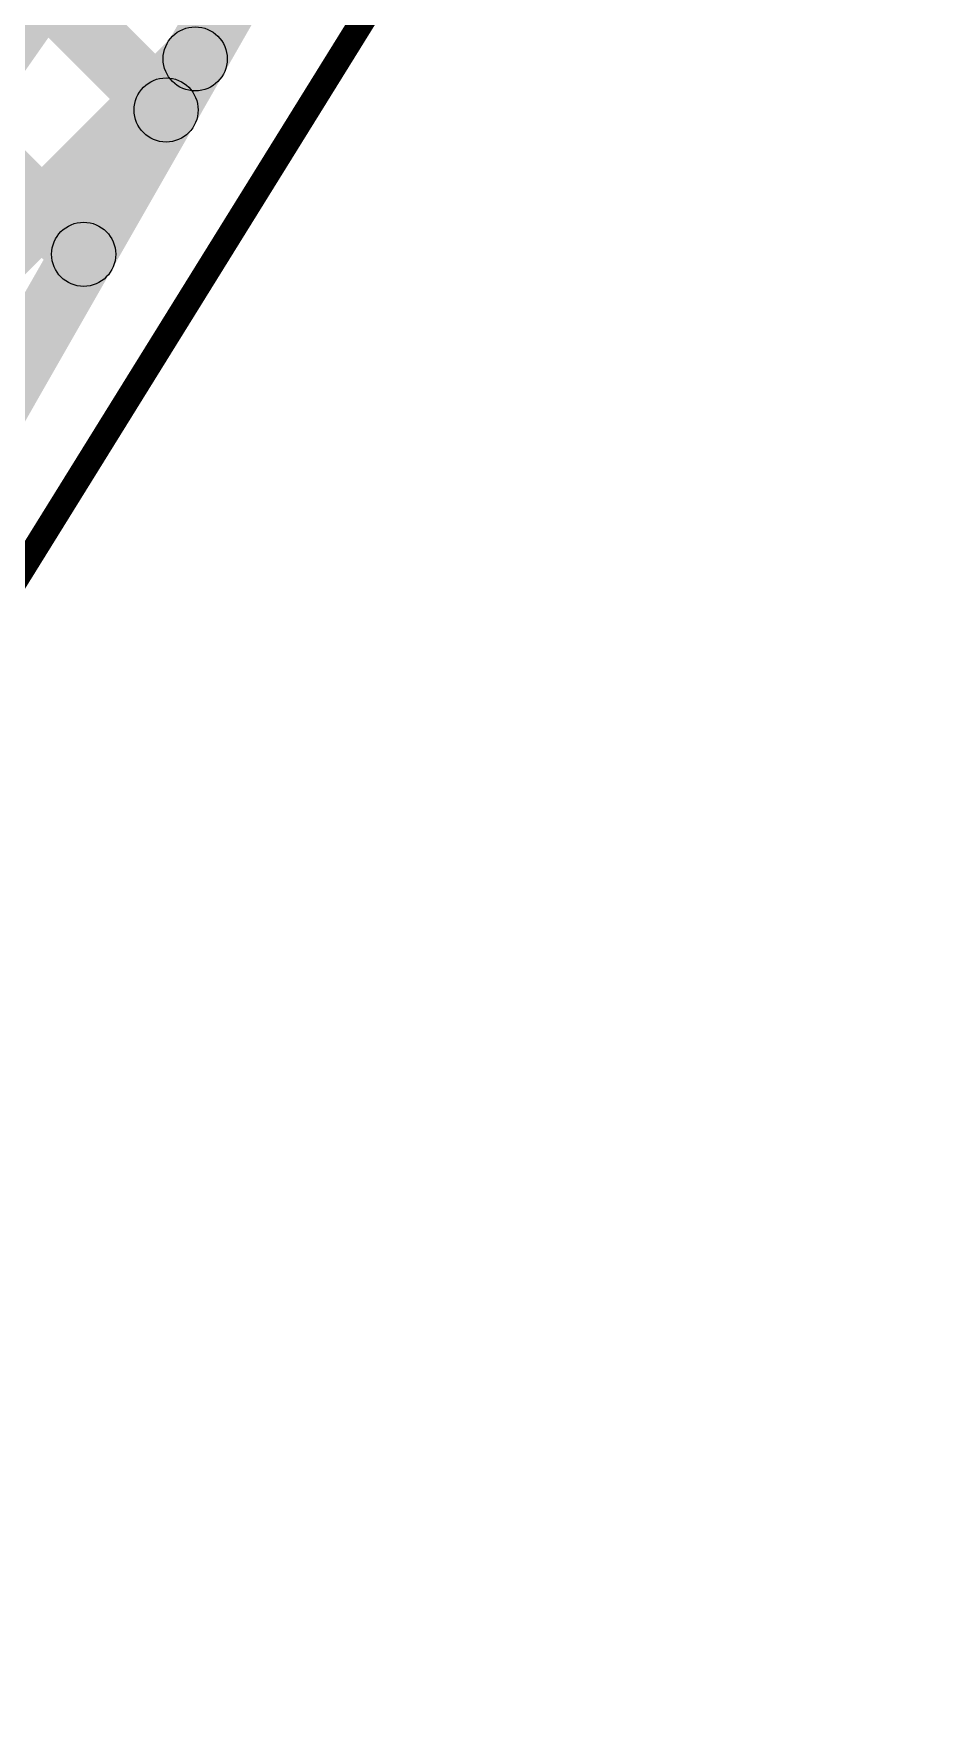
# Model space of a CAD drawing. Header units: millimetres. Extents: x 1.49 to 4.64, y 4.45 to 5.86.
# Drawn here: x 1.7741 to 1.9163, y 4.471 to 4.7328 of the extents above; entities that cross this region are included whole.
import ezdxf

# ---------------------------------------------------------------- set-up
doc = ezdxf.new("R2010")
doc.units = ezdxf.units.MM
doc.header["$MEASUREMENT"] = 0
for name, color, linetype in [('BottomLayer', 5, 'Continuous'), ('Mechanical2', 216, 'Continuous'), ('TopLayer', 1, 'Continuous')]:
    doc.layers.add(name, color=color, linetype=linetype)

msp = doc.modelspace()

# ---------------------------------------------------------------- hatches: boundary and pattern name
at = {"layer": 'BottomLayer'}
for points in [[(1.76296, 4.72073), (1.75588, 4.7278), (1.86719, 4.83911), (1.87426, 4.83204)], [(1.76296, 4.72073), (1.75588, 4.7278), (1.86719, 4.83911), (1.87426, 4.83204)], [(1.72434, 4.58752), (1.71566, 4.59248), (1.81566, 4.76748), (1.82434, 4.76252)], [(1.76947, 4.73909), (1.77654, 4.74616), (1.79831, 4.72439), (1.79124, 4.71732)], [(1.62098, 4.5434), (1.6139, 4.55047), (1.79579, 4.73235), (1.80286, 4.72528)], [(1.75444, 4.71877), (1.76151, 4.72585), (1.78546, 4.7019), (1.77838, 4.69482)]]:
    msp.add_hatch(color=5, dxfattribs=at).paths.add_polyline_path(points)
h = msp.add_hatch(color=5, dxfattribs=at)
edge = h.paths.add_edge_path()
edge.add_arc((1.79932, 4.72882), 0.005, 0, 360)
h = msp.add_hatch(color=5, dxfattribs=at)
edge = h.paths.add_edge_path()
edge.add_arc((1.79478, 4.72086), 0.005, 0, 360)
h = msp.add_hatch(color=5, dxfattribs=at)
edge = h.paths.add_edge_path()
edge.add_arc((1.78192, 4.69836), 0.005, 0, 360)
at = {"layer": 'TopLayer'}
for points in [[(1.72434, 4.58752), (1.71566, 4.59248), (1.81566, 4.76748), (1.82434, 4.76252)], [(1.65592, 4.56004), (1.64773, 4.56577), (1.7763, 4.74939), (1.78449, 4.74366)], [(1.77221, 4.73635), (1.77928, 4.74342), (1.79831, 4.72439), (1.79124, 4.71732)], [(1.69836, 4.62079), (1.69129, 4.62786), (1.79579, 4.73235), (1.80286, 4.72528)], [(1.75765, 4.71556), (1.76472, 4.72263), (1.78546, 4.7019), (1.77838, 4.69482)]]:
    msp.add_hatch(color=1, dxfattribs=at).paths.add_polyline_path(points)
h = msp.add_hatch(color=1, dxfattribs=at)
edge = h.paths.add_edge_path()
edge.add_arc((1.79932, 4.72882), 0.005, 0, 360)
h = msp.add_hatch(color=1, dxfattribs=at)
edge = h.paths.add_edge_path()
edge.add_arc((1.79478, 4.72086), 0.005, 0, 360)
h = msp.add_hatch(color=1, dxfattribs=at)
edge = h.paths.add_edge_path()
edge.add_arc((1.78192, 4.69836), 0.005, 0, 360)

# ---------------------------------------------------------------- linework, layer by layer
at = {"layer": 'BottomLayer'}
for centre in [(1.79932, 4.72882), (1.79478, 4.72086), (1.78192, 4.69836)]:
    msp.add_circle(centre, 0.005, dxfattribs=at)
at = {"layer": 'Mechanical2', "const_width": 0.00394}
msp.add_lwpolyline([(1.67, 4.47298, -0.026009), (1.94337, 4.91344)], format="xyb", dxfattribs=at)
at = {"layer": 'TopLayer'}
for centre in [(1.79932, 4.72882), (1.79478, 4.72086), (1.78192, 4.69836)]:
    msp.add_circle(centre, 0.005, dxfattribs=at)

doc.saveas('drawing.dxf')
